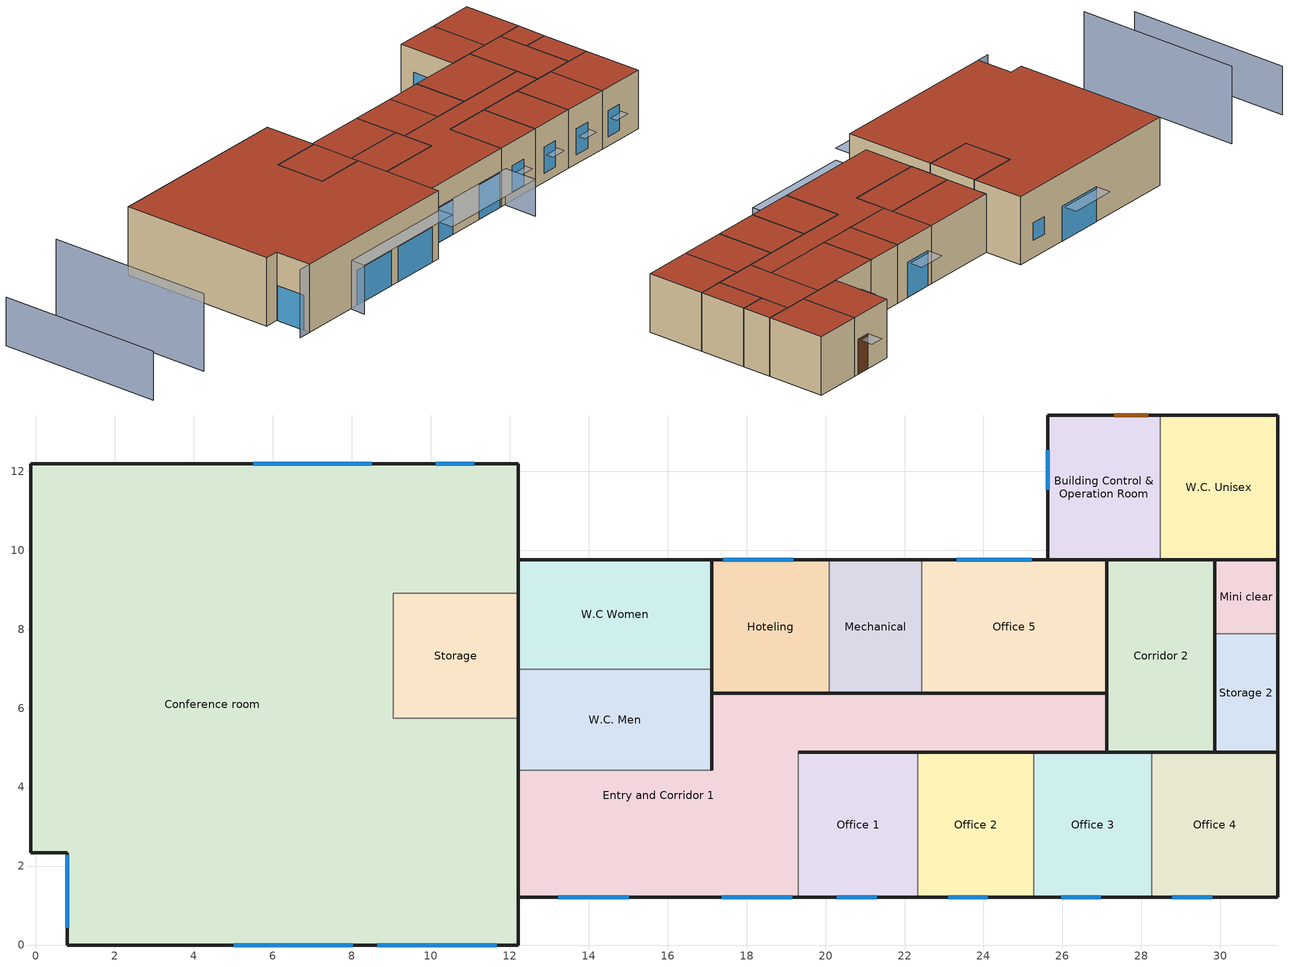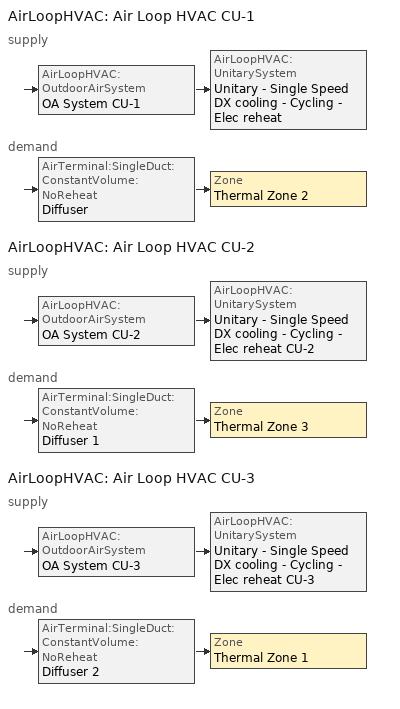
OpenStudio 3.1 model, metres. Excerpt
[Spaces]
Storage
 floor ground: 12.22,8.91 12.22,5.75 9.06,5.75 9.06,8.91 z0
 wall outside (Interior Wall): 12.22,5.75 12.22,6.98 12.22,8.91 z0:3.66; 12.22,5.75 12.22,8.91 z3.66:4.27
 wall to Conference room (Interior Wall): 12.22,8.91 9.06,8.91 9.06,5.75 12.22,5.75 z0:4.27
 roof outside: 12.22,5.75 12.22,8.91 9.06,8.91 9.06,5.75 z4.27
Conference room
 floor ground: 12.22,12.19 12.22,8.91 9.05,8.91 9.05,5.75 12.22,5.75 12.22,0 0.79,0 0.79,2.34 -0.12,2.34 -0.12,12.19 z0
 wall outside: 12.22,12.19 -0.12,12.19 -0.12,2.34 0.79,2.34 0.79,0 12.22,0 z0:4.27; 12.22,8.91,4.27 12.22,8.91,3.66 12.22,9.75,3.66 12.22,9.75,0 12.22,12.19,0 12.22,12.19,4.27; 12.22,0,4.27 12.22,0,0 12.22,4.42,0 12.22,4.42,3.66 12.22,5.75,3.66 12.22,5.75,4.27
 wall outside (Interior Wall): 12.22,8.91 12.22,9.75 z0:3.66
 wall to W.C. Men (Interior Wall): 12.22,4.42 12.22,5.75 z0:3.66
 window: 5,0 8.03,0 / 8.65,0 11.67,0 / 8.5,12.19 5.51,12.19 / 0.79,2.27 0.79,0.43 z0:2.18; 11.1,12.19 10.13,12.19 z1.09:2.18
 roof outside: 12.22,0 12.22,5.75 9.05,5.75 9.05,8.91 12.22,8.91 12.22,12.19 -0.12,12.19 -0.12,2.34 0.79,2.34 0.79,0 z4.27
W.C. Men
 floor ground: 17.12,6.98 17.12,4.42 12.22,4.42 12.22,6.98 z0
 wall to Entry and Corridor 1 (Interior Wall): 12.22,4.42 17.12,4.42 z0:3.66
 wall to W.C Women (Interior Wall): 17.12,6.98 12.22,6.98 z0:3.66
 wall adiabatic (Interior Wall): 17.12,4.42 17.12,6.98 z0:3.66
 roof outside: 17.12,4.42 17.12,6.98 12.22,6.98 12.22,4.42 z3.66
Entry and Corridor 1
 floor ground: 27.13,6.37 27.13,4.88 19.31,4.88 19.31,1.21 12.22,1.21 12.22,4.42 17.12,4.42 17.12,6.37 z0
 wall outside: 12.22,4.42 12.22,1.21 19.31,1.21 / 19.31,4.88 27.13,4.88 27.13,6.37 17.12,6.37 17.12,4.42 z0:3.66
 wall to Office 1: 19.31,1.21 19.31,4.88 z0:3.66
 window: 17.37,1.21 19.15,1.21 / 13.23,1.21 15.01,1.21 z0:2.18
 roof outside: 19.31,1.21 19.31,4.88 27.13,4.88 27.13,6.37 17.12,6.37 17.12,4.42 12.22,4.42 12.22,1.21 z3.66
Office 1
 floor ground: 22.33,4.88 22.33,1.21 19.31,1.21 19.31,4.88 z0
 wall outside: 22.33,4.88 19.31,4.88 / 19.31,1.21 22.33,1.21 z0:3.66
 wall to Office 2: 22.33,1.21 22.33,4.88 z0:3.66
 window: 20.28,1.21 21.29,1.21 z0.56:2.18
 roof outside: 22.33,1.21 22.33,4.88 19.31,4.88 19.31,1.21 z3.66
Office 2
 floor ground: 25.27,4.88 25.27,1.21 22.33,1.21 22.33,4.88 z0
 wall outside: 25.27,4.88 22.33,4.88 / 22.33,1.21 25.27,1.21 z0:3.66
 wall to Office 3: 25.27,1.21 25.27,4.88 z0:3.66
 window: 23.1,1.21 24.11,1.21 z0.56:2.18
 roof outside: 25.27,1.21 25.27,4.88 22.33,4.88 22.33,1.21 z3.66
Office 3
 floor ground: 28.27,4.88 28.27,1.21 25.27,1.21 25.27,4.88 z0
 wall outside: 25.27,1.21 28.27,1.21 / 28.27,4.88 25.27,4.88 z0:3.66
 wall to Office 4: 28.27,1.21 28.27,4.88 z0:3.66
 window: 25.97,1.21 26.98,1.21 z0.56:2.18
 roof outside: 28.27,1.21 28.27,4.88 25.27,4.88 25.27,1.21 z3.66
Office 4
 floor ground: 31.45,4.88 31.45,1.21 28.27,1.21 28.27,4.88 z0
 wall outside: 28.27,1.21 31.45,1.21 31.45,4.88 28.27,4.88 z0:3.66
 window: 28.79,1.21 29.8,1.21 z0.55:2.18
 roof outside: 31.45,1.21 31.45,4.88 28.27,4.88 28.27,1.21 z3.66
Hoteling
 floor ground: 20.1,9.75 20.1,6.37 17.12,6.37 17.12,9.75 z0
 wall outside: 20.1,9.75 17.12,9.75 17.12,6.37 20.1,6.37 z0:3.66
 wall to Mechanical: 20.1,6.37 20.1,9.75 z0:3.66
 window: 19.18,9.75 17.41,9.75 z0:2.18
 roof outside: 20.1,6.37 20.1,9.75 17.12,9.75 17.12,6.37 z3.66
Mechanical
 floor ground: 22.44,9.75 22.44,6.37 20.1,6.37 20.1,9.75 z0
 wall outside: 20.1,6.37 22.44,6.37 / 22.44,9.75 20.1,9.75 z0:3.66
 wall to Office 5: 22.44,6.37 22.44,9.75 z0:3.66
 roof outside: 22.44,6.37 22.44,9.75 20.1,9.75 20.1,6.37 z3.66
Office 5
 floor ground: 27.13,9.75 27.13,6.37 22.44,6.37 22.44,9.75 z0
 wall outside: 22.44,6.37 27.13,6.37 27.13,9.75 22.44,9.75 z0:3.66
 window: 25.23,9.75 23.32,9.75 z0:2.18
 roof outside: 27.13,6.37 27.13,9.75 22.44,9.75 22.44,6.37 z3.66
Corridor 2
 floor ground: 29.86,9.75 29.86,4.88 27.13,4.88 27.13,9.75 z0
 wall outside: 29.86,9.75 27.13,9.75 27.13,4.88 29.86,4.88 29.86,9.75 z0:3.66
 roof outside: 29.86,4.88 29.86,9.75 27.13,9.75 27.13,4.88 z3.66
Storage 2
 floor ground: 31.45,7.89 31.45,4.88 29.86,4.88 29.86,7.89 z0
 wall outside: 29.86,7.89 29.86,4.88 31.45,4.88 31.45,7.89 z0:3.66
 wall to Mini clear: 31.45,7.89 29.86,7.89 z0:3.66
 roof outside: 31.45,4.88 31.45,7.89 29.86,7.89 29.86,4.88 z3.66
Mini clear
 floor ground: 31.45,9.75 31.45,7.89 29.86,7.89 29.86,9.75 z0
 wall outside: 31.45,7.89 31.45,9.75 29.86,9.75 29.86,7.89 z0:3.66
 roof outside: 31.45,7.89 31.45,9.75 29.86,9.75 29.86,7.89 z3.66
Building Control & Operation Room
 floor ground: 28.47,13.42 28.47,9.75 25.63,9.75 25.63,13.42 z0
 wall outside: 28.47,13.42 25.63,13.42 25.63,9.75 28.47,9.75 z0:3.66
 wall to W.C. Unisex: 28.47,9.75 28.47,13.42 z0:3.66
 window: 25.63,12.54 25.63,11.53 z0.56:2.18
 door: 28.17,13.42 27.32,13.42 z0:2.18
 roof outside: 28.47,9.75 28.47,13.42 25.63,13.42 25.63,9.75 z3.66
W.C. Unisex
 floor ground: 31.45,13.42 31.45,9.75 28.47,9.75 28.47,13.42 z0
 wall outside: 28.47,9.75 31.45,9.75 31.45,13.42 28.47,13.42 z0:3.66
 roof outside: 31.45,9.75 31.45,13.42 28.47,13.42 28.47,9.75 z3.66
W.C Women
 floor ground: 17.12,9.75 17.12,6.98 12.22,6.98 12.22,9.75 z0
 wall outside: 17.12,6.98 17.12,9.75 12.22,9.75 12.22,6.98 z0:3.66
 roof outside: 17.12,6.98 17.12,9.75 12.22,9.75 12.22,6.98 z3.66
shading: 4.41,0 4.41,-0.98 z0:3.06; 19.61,-0.98 19.61,1.21 z0:2.3; -0.04,0 0.79,0 / 0.79,0 0.79,0.21 z0:4.27; -11.05,12.16 -11.05,1.64 z0:3.05; -6.57,1.64 -6.57,12.16 z0:4.86; 12.22,-0.98 12.22,0 4.41,0 4.41,-0.98 z3.06; 19.61,-0.98 19.61,1.21 12.22,1.21 12.22,-0.98 z2.3; 19.18,9.75 19.18,10.73 17.41,10.73 17.41,9.75 z2.18; 25.23,9.75 25.23,10.73 23.32,10.73 23.32,9.75 z2.18; 28.17,13.42 28.17,14.4 27.32,14.4 27.32,13.42 z2.18; 8.5,12.19 8.5,13.17 5.51,13.17 5.51,12.19 z2.18; 21.29,0.6 21.29,1.21 20.28,1.21 20.28,0.6 z1.78; 24.11,0.6 24.11,1.21 23.1,1.21 23.1,0.6 z1.78; 26.98,0.6 26.98,1.21 25.97,1.21 25.97,0.6 z1.78; 29.8,0.6 29.8,1.21 28.79,1.21 28.79,0.6 z1.78
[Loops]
AirLoopHVAC 'Air Loop HVAC CU-1'
 supply: AirLoopHVAC:OutdoorAirSystem 'OA System CU-1' > AirLoopHVAC:UnitarySystem 'Unitary - Single Speed DX cooling - Cycling - Elec reheat'
 demand: AirTerminal:SingleDuct:ConstantVolume:NoReheat 'Diffuser' > Zone 'Thermal Zone 2'
AirLoopHVAC 'Air Loop HVAC CU-2'
 supply: AirLoopHVAC:OutdoorAirSystem 'OA System CU-2' > AirLoopHVAC:UnitarySystem 'Unitary - Single Speed DX cooling - Cycling - Elec reheat CU-2'
 demand: AirTerminal:SingleDuct:ConstantVolume:NoReheat 'Diffuser 1' > Zone 'Thermal Zone 3'
AirLoopHVAC 'Air Loop HVAC CU-3'
 supply: AirLoopHVAC:OutdoorAirSystem 'OA System CU-3' > AirLoopHVAC:UnitarySystem 'Unitary - Single Speed DX cooling - Cycling - Elec reheat CU-3'
 demand: AirTerminal:SingleDuct:ConstantVolume:NoReheat 'Diffuser 2' > Zone 'Thermal Zone 1'
[Building]
Alumni Center: North Axis {deg}=270; Standards Template=90.1-2013; Standards Building Type=Office
[Site]
Melbourne Rgnl AP: Latitude {deg}=28.1; Longitude {deg}=-80.65; Time Zone {hr}=-5; Elevation {m}=11
[ClimateZones]
Climate Zone Institution Name 1=ASHRAE; Climate Zone Document Name 1=ANSI/ASHRAE Standard 169; Climate Zone Document Year 1=2006; Climate Zone Value 1=2A; Climate Zone Institution Name 2=CEC; Climate Zone Document Name 2=California Climate Zone Descriptions; Climate Zone Document Year 2=1995
[SizingPeriod:DesignDay] Barometric Pressure {Pa}=101193; Sky Clearness=0; Rain Indicator=0; Snow Indicator=0; Day of Month=21; Daylight Saving Time Indicator=0; Humidity Indicating Type=Wetbulb; Dry-Bulb Temperature Range Modifier Type=DefaultMultipliers
Name | Maximum Dry-Bulb Temperature {C} | Daily Dry-Bulb Temperature Range {deltaC} | Humidity Indicating Conditions at Maximum Dry-Bulb | Wind Speed {m/s} | Wind Direction {deg} | Month | Day Type | Solar Model Indicator | ASHRAE Taub | ASHRAE Taud
Melbourne Rgnl AP Ann Htg 99% Condns DB | 6.1 | 0 | 6.1 | 3.6 | 310 | 1 | WinterDesignDay | ASHRAEClearSky
Melbourne Rgnl AP Ann Clg .4% Condns DB=>MWB | 33.3 | 7.8 | 25.3 | 4.9 | 240 | 8 | SummerDesignDay | ASHRAETau | 0.461 | 2.325
[DefaultConstructionSet]
90.1-2013 - Office - ASHRAE 169-2013-2A: Default Exterior Surface Constructions=Default Surface Constructions 1033; Default Interior Surface Constructions=Default Surface Constructions 1034; Default Ground Contact Surface Constructions=Default Surface Constructions 1035; Default Exterior SubSurface Constructions=Default Sub Surface Constructions 689; Default Interior SubSurface Constructions=Default Sub Surface Constructions 690; Interior Partition Construction=Typical Interior Partition
[DefaultSurfaceConstructions]
Name | Floor Construction | Wall Construction | Roof Ceiling Construction
Default Surface Constructions 1033 | Typical Insulated Exterior Mass Floor R-9.35 20 | Typical Insulated Exterior Mass Wall | Typical IEAD Roof - Highly Reflective R-25.64 79
Default Surface Constructions 1034 | Typical Interior Floor | Typical Interior Wall | Typical Interior Ceiling
Default Surface Constructions 1035 | Typical Insulated Carpeted 8in Slab Floor | Typical Insulated Basement Mass Wall
[Construction]
Interior Wall: G01a 19mm gypsum board, F04 Wall air space resistance, G01a 19mm gypsum board
Exterior Window Alumni Center: Alumni Center Glazing
Typical Interior Partition; Typical Interior Door: G05 25mm wood
Typical Insulated Exterior Mass Floor R-9.35 20: Typical Insulation R-6.78 20, 4 in. Normalweight Concrete Floor, Typical Carpet Pad
Typical Insulated Exterior Mass Wall: 1IN Stucco 1, 8IN CONCRETE HW RefBldg, Typical Insulation R-19.72 2, 1/2IN Gypsum
Typical IEAD Roof - Highly Reflective R-25.64 79: Roof Membrane - Highly Reflective, Typical Insulation R-24.52 79, Metal Roof Surface
Typical Interior Floor: 100mm Normalweight concrete floor, CP02 CARPET PAD 1
Typical Interior Wall: G01 13mm gypsum board, G01 13mm gypsum board
Typical Interior Ceiling: CP02 CARPET PAD 1, 100mm Normalweight concrete floor
Typical Insulated Carpeted 8in Slab Floor: 8 in. Normalweight Concrete Floor, Typical Carpet Pad
Typical Insulated Basement Mass Wall: 8 in. Concrete Block Basement Wall
Typical Insulated Metal Door R-1.43 100: F08 Metal surface, Typical Insulation R-0.58 100
Typical Overhead Door R-2.0 238: Typical Insulation R-1.15 406
[Material]
Name | Roughness | Thickness {m} | Conductivity {W/m-K} | Density {kg/m3} | Specific Heat {J/kg-K} | Thermal Absorptance | Solar Absorptance | Visible Absorptance
1/2IN Gypsum | Smooth | 0.0127 | 0.16 | 784.9 | 830 | 0.9 | 0.4 | 0.4
G01a 19mm gypsum board | MediumSmooth | 0.019 | 0.16 | 800 | 1090 | 0.9 | 0.4 | 0.4
F08 Metal surface; Metal Roof Surface | Smooth | 0.0008 | 45.28 | 7824 | 500 | 0.9 | 0.7 | 0.7
G05 25mm wood | MediumSmooth | 0.0254 | 0.15 | 608 | 1630 | 0.9 | 0.5 | 0.5
4 in. Normalweight Concrete Floor | MediumRough | 0.1016 | 2.31 | 2322 | 832 | 0.9 | 0.7 | 0.7
1IN Stucco 1 | Smooth | 0.0253 | 0.6918 | 1858 | 837 | 0.9 | 0.7 | 0.92
8IN CONCRETE HW RefBldg | Rough | 0.2032 | 1.311 | 2240 | 836.8 | 0.9 | 0.7 | 0.7
Roof Membrane - Highly Reflective | VeryRough | 0.0095 | 0.16 | 1121.29 | 1460 | 0.75 | 0.45 | 0.7
100mm Normalweight concrete floor | MediumRough | 0.1016 | 2.31045 | 2322 | 832.557 |  | 0 | 0
G01 13mm gypsum board | Smooth | 0.0127 | 0.160031 | 800.001 | 1090.73 | 0.9 | 0.7 | 0.5
8 in. Normalweight Concrete Floor | MediumRough | 0.2032 | 2.31 | 2322 | 832 | 0.9 | 0.7 | 0.7
8 in. Concrete Block Basement Wall | MediumRough | 0.2032 | 1.326 | 1842 | 912 | 0.9 | 0.7 | 0.7
[Material:NoMass] Roughness=Smooth; Thermal Absorptance=0.9; Solar Absorptance=0.7
Name | Thermal Resistance {m2-K/W} | Visible Absorptance
Typical Insulation R-6.78 20 | 1.19347 | 0.7
Typical Carpet Pad; CP02 CARPET PAD 1 | 0.21648 | 0.8
Typical Insulation R-19.72 2 | 3.4722 | 0.7
Typical Insulation R-24.52 79 | 4.31889 | 0.7
Typical Insulation R-0.58 100 | 0.101875 | 0.7
Typical Insulation R-1.15 406 | 0.202527 | 0.7
[Material:AirGap]
F04 Wall air space resistance: Thermal Resistance {m2-K/W}=0.15
[DefaultSubSurfaceConstructions] Fixed Window Construction=Exterior Window Alumni Center; Operable Window Construction=Exterior Window Alumni Center
Name | Door Construction | Glass Door Construction | Overhead Door Construction | Skylight Construction | Tubular Daylight Dome Construction | Tubular Daylight Diffuser Construction
Default Sub Surface Constructions 689 | Typical Insulated Metal Door R-1.43 100 | Exterior Window Alumni Center | Typical Overhead Door R-2.0 238 | Exterior Window Alumni Center | Exterior Window Alumni Center | Exterior Window Alumni Center
Default Sub Surface Constructions 690 | Typical Interior Door
[WindowMaterial:Blind]
Window Material Blind 1: Slat Width {m}=0.025; Slat Separation {m}=0.01875; Front Side Slat Beam Solar Reflectance=0.5; Back Side Slat Beam Solar Reflectance=0.5; Front Side Slat Diffuse Solar Reflectance=0.5; Back Side Slat Diffuse Solar Reflectance=0.5; Slat Beam Visible Transmittance=0
[WindowMaterial:SimpleGlazingSystem]
Alumni Center Glazing: U-Factor {W/m2-K}=1.22; Solar Heat Gain Coefficient=0.4
[DefaultScheduleSet] Infiltration Schedule=Office Infil Quarter On
Name | Number of People Schedule | People Activity Level Schedule | Lighting Schedule | Electric Equipment Schedule
189.1-2009 - Office - ClosedOffice - CZ1-3 Schedule Set; 189.1-2009 - Office - ClosedOffice - CZ1-3 Schedule Set 1 | Office Work Occ | Office Activity | Office Bldg Light | Office Bldg Equip
189.1-2009 - Office - Conference - CZ1-3 Schedule Set | Office Misc Occ | Office Activity | Office Bldg Light Conf | Office Bldg Equip
189.1-2009 - Office - Corridor - CZ1-3 Schedule Set; 189.1-2009 - Office - Corridor - CZ1-3 Schedule Set 1 | Office Work Occ | Office Activity | Office Bldg Light Corr | Office Bldg Equip
189.1-2009 - Office - Elec/MechRoom - CZ1-3 Schedule Set; 189.1-2009 - Office - Elec/MechRoom - CZ1-3 Schedule Set 2 |  |  | Office Bldg Light Mech-Elect | Office Bldg Equip
189.1-2009 - Office - Restroom - CZ1-3 Schedule Set; 189.1-2009 - Office - Restroom - CZ1-3 Schedule Set 1 | Office Misc Occ | Office Activity | Office Bldg Light Restroom | Office Bldg Equip
189.1-2009 - Office - Storage - CZ1-3 Schedule Set; 189.1-2009 - Office - Storage - CZ1-3 Schedule Set 1 |  |  | Office Bldg Light Storage
189.1-2009 - Office - Conference - CZ1-3 Schedule Set 1 | Office Misc Occ | Office Activity | Office Bldg Light Conf 3 Hours a Week | Office Bldg Equip Conf 3 Hours a Week 1
[Lights:Definition]
Name | Design Level Calculation Method | Watts per Space Floor Area {W/m2} | Lighting Level {W}
189.1-2009 - Office - Restroom - CZ1-3 Lights Definition 1 | Watts/Area | 6.78126
Lights Building Control & Operation Room; Lights Mechanical; Office 1-2-3-4; Lights Storage | LightingLevel |  | 66
Lights Conference | LightingLevel |  | 556
Lights Corridor | LightingLevel |  | 32.8
Lights Entry and Corridor | LightingLevel |  | 213.2
Lights Hoteling | LightingLevel |  | 67.8
Lights Office 5 | LightingLevel |  | 99
[DesignSpecification:OutdoorAir] Outdoor Air Method=Sum
Name | Outdoor Air Flow per Person {m3/s-person} | Outdoor Air Flow per Floor Area {m3/s-m2}
189.1-2009 - Office - Elec/MechRoom - CZ1-3 Ventilation; 189.1-2009 - Office - Conference - CZ1-3 Ventilation 1; 189.1-2009 - Office - ClosedOffice - CZ1-3 Ventilation 1; 189.1-2009 - Office - Elec/MechRoom - CZ1-3 Ventilation 2 | 0.00943895
189.1-2009 - Office - Corridor - CZ1-3 Ventilation 1; 189.1-2009 - Office - Storage - CZ1-3 Ventilation 1 |  | 0.000254
189.1-2009 - Office - Restroom - CZ1-3 Ventilation 1 |  | 0.0048768
[People:Definition] Number of People Calculation Method=People; Fraction Radiant=0.3
Name | Number of People {people}
People Entry | 4
People Hoteling; People Office 2; People Building Control & Operation Room; People Break Room; People Mech/elect; People Storage | 1
People Corridor | 3
People Office 1 | 2
People Conference Room | 25
People WC | 0
[ElectricEquipment:Definition] Design Level Calculation Method=Watts/Area
Name | Watts per Space Floor Area {W/m2}
189.1-2009 - Office - Elec/MechRoom - CZ1-3 Electric Equipment Definition 1; 189.1-2009 - Office - Elec/MechRoom - CZ1-3 Electric Equipment Definition 2 | 2.90626
189.1-2009 - Office - Conference - CZ1-3 Electric Equipment Definition 1; 189.1-2009 - Office - Conference - CZ1-3 Electric Equipment Definition 2 | 3.98265
189.1-2009 - Office - Corridor - CZ1-3 Electric Equipment Definition 1; 189.1-2009 - Office - Corridor - CZ1-3 Electric Equipment Definition 3 | 1.72223
189.1-2009 - Office - Lobby - CZ1-3 Electric Equipment Definition 1; 189.1-2009 - Office - Restroom - CZ1-3 Electric Equipment Definition 1 | 0.753474
189.1-2009 - Office - ClosedOffice - CZ1-3 Electric Equipment Definition 1; 189.1-2009 - Office - ClosedOffice - CZ1-3 Electric Equipment Definition 2 | 6.8889
[ThermostatSetpoint:DualSetpoint]
Name | Cooling Setpoint Temperature Schedule
Thermostat Setpoint Dual Setpoint 1 | OfficeSmall CLGSETP_SCH_NO_OPTIMUM
Thermostat Setpoint Dual Setpoint 2 | OfficeSmall CLGSETP_SCH_NO_OPTIMUM 1
Thermostat Setpoint Dual Setpoint 3 | OfficeSmall CLGSETP_SCH_NO_OPTIMUM 2
[ShadingControl]
Shading Control 1: Shading Type=InteriorBlind; Shading Device Material=Window Material Blind 1; Multiple Surface Control Type=Sequential
[Space] Default Construction Set=90.1-2013 - Office - ASHRAE 169-2013-2A
Name | Space Type | Default Schedule Set | Thermal Zone
Storage | Storage 3 | 189.1-2009 - Office - Storage - CZ1-3 Schedule Set | Thermal Zone 1
Conference room | Conference Room 1 | 189.1-2009 - Office - Conference - CZ1-3 Schedule Set | Thermal Zone 1
W.C. Men | WC | 189.1-2009 - Office - Restroom - CZ1-3 Schedule Set | Thermal Zone 3
Entry and Corridor 1 | Entry | 189.1-2009 - Office - Corridor - CZ1-3 Schedule Set | Thermal Zone 3
Office 1; Office 2; Office 3; Office 4 | Office 2 People | 189.1-2009 - Office - ClosedOffice - CZ1-3 Schedule Set | Thermal Zone 3
Hoteling | Hoteling 1 | 189.1-2009 - Office - Corridor - CZ1-3 Schedule Set | Thermal Zone 2
Mechanical | Mech_Elect | 189.1-2009 - Office - Elec/MechRoom - CZ1-3 Schedule Set | Thermal Zone 2
Office 5 | Office 1 Person | 189.1-2009 - Office - ClosedOffice - CZ1-3 Schedule Set | Thermal Zone 2
Corridor 2 | Corridor | 189.1-2009 - Office - Corridor - CZ1-3 Schedule Set | Thermal Zone 2
Storage 2 | Storage 3 | 189.1-2009 - Office - Storage - CZ1-3 Schedule Set | Thermal Zone 3
Mini clear | Entry | 189.1-2009 - Office - Restroom - CZ1-3 Schedule Set | Thermal Zone 3
Building Control & Operation Room | Building Control & Operating Room | 189.1-2009 - Office - Elec/MechRoom - CZ1-3 Schedule Set | Thermal Zone 2
W.C. Unisex; W.C Women | WC | 189.1-2009 - Office - Restroom - CZ1-3 Schedule Set | Thermal Zone 2
[ThermalZone] Use Ideal Air Loads=No
Name | Thermostat | Humidistat
Thermal Zone 2 | Thermostat Setpoint Dual Setpoint 2 | Zone Control Humidistat 2
Thermal Zone 3 | Thermostat Setpoint Dual Setpoint 3 | Zone Control Humidistat 3
Thermal Zone 1 | Thermostat Setpoint Dual Setpoint 1 | Zone Control Humidistat 1
[Sizing:Zone] Zone Cooling Design Supply Air Temperature Input Method=SupplyAirTemperature; Zone Cooling Design Supply Air Temperature {C}=14; Zone Cooling Design Supply Air Temperature Difference {deltaC}=11.11; Zone Heating Design Supply Air Temperature Input Method=SupplyAirTemperature; Zone Heating Design Supply Air Temperature {C}=40; Zone Heating Design Supply Air Temperature Difference {deltaC}=11.11; Zone Cooling Design Supply Air Humidity Ratio {kg-H2O/kg-air}=0.0085; Zone Heating Design Supply Air Humidity Ratio {kg-H2O/kg-air}=0.008; Cooling Design Air Flow Method=DesignDay; Heating Design Air Flow Method=DesignDay; Account for Dedicated Outdoor Air System=Yes; Dedicated Outdoor Air System Control Strategy=NeutralSupplyAir; Dedicated Outdoor Air Low Setpoint Temperature for Design {C}=autosize; Dedicated Outdoor Air High Setpoint Temperature for Design {C}=autosize
Thermal Zone 2; Thermal Zone 3; Thermal Zone 1
[Zone equipment]
Thermal Zone 2: Diffuser
Thermal Zone 3: Diffuser 1
Thermal Zone 1: Diffuser 2
[SpaceType] Default Construction Set=90.1-2013 - Office - ASHRAE 169-2013-2A
Name | Default Schedule Set | Design Specification Outdoor Air Object
Building Control & Operating Room | 189.1-2009 - Office - Elec/MechRoom - CZ1-3 Schedule Set | 189.1-2009 - Office - Elec/MechRoom - CZ1-3 Ventilation
Conference Room 1 | 189.1-2009 - Office - Conference - CZ1-3 Schedule Set 1 | 189.1-2009 - Office - Conference - CZ1-3 Ventilation 1
Corridor; Entry | 189.1-2009 - Office - Corridor - CZ1-3 Schedule Set 1 | 189.1-2009 - Office - Corridor - CZ1-3 Ventilation 1
Hoteling 1; Office 1 Person; Office 2 People | 189.1-2009 - Office - ClosedOffice - CZ1-3 Schedule Set 1 | 189.1-2009 - Office - ClosedOffice - CZ1-3 Ventilation 1
Mech_Elect | 189.1-2009 - Office - Elec/MechRoom - CZ1-3 Schedule Set 2 | 189.1-2009 - Office - Elec/MechRoom - CZ1-3 Ventilation 2
Storage 3 | 189.1-2009 - Office - Storage - CZ1-3 Schedule Set 1 | 189.1-2009 - Office - Storage - CZ1-3 Ventilation 1
WC | 189.1-2009 - Office - Restroom - CZ1-3 Schedule Set 1 | 189.1-2009 - Office - Restroom - CZ1-3 Ventilation 1
[SpaceInfiltration:DesignFlowRate] Design Flow Rate Calculation Method=Flow/ExteriorArea; Flow per Exterior Surface Area {m3/s-m2}=0.00030226
Name | Space or SpaceType
189.1-2009 - Office - Elec/MechRoom - CZ1-3 Infiltration | Building Control & Operating Room
189.1-2009 - Office - Conference - CZ1-3 Infiltration | Conference Room 1
189.1-2009 - Office - Corridor - CZ1-3 Infiltration | Corridor
189.1-2009 - Office - Corridor - CZ1-3 Infiltration 1 | Entry
189.1-2009 - Office - ClosedOffice - CZ1-3 Infiltration | Hoteling 1
189.1-2009 - Office - Elec/MechRoom - CZ1-3 Infiltration 1 | Mech_Elect
189.1-2009 - Office - ClosedOffice - CZ1-3 Infiltration 1 | Office 2 People
189.1-2009 - Office - ClosedOffice - CZ1-3 Infiltration 2 | Office 1 Person
189.1-2009 - Office - Storage - CZ1-3 Infiltration | Storage 3
189.1-2009 - Office - Restroom - CZ1-3 Infiltration | WC
[People] Multiplier=1
Name | People Definition | Space or SpaceType | Number of People Schedule | Activity Level Schedule
People 1 | People Break Room | Conference Room 1
People 2 | People Conference Room | Conference Room 1
People 3 | People Building Control & Operation Room | Building Control & Operating Room | Office Misc Occ 1 | Office Activity
People 4 | People Corridor | Corridor
People 5 | People Entry | Entry
People 6 | People Hoteling | Hoteling 1
People 7 | People Mech/elect | Mech_Elect | Office Bldg Equip | Office Activity
People 8 | People Office 1 | Office 2 People
People 9 | People Office 2 | Office 1 Person
People 10 | People Storage | Storage 3 | Office Misc Occ 3 | Office Activity
People 11 | People WC | WC
[ElectricEquipment]
Name | Electric Equipment Definition | Space or SpaceType | Schedule
Electric Equipment 1 | 189.1-2009 - Office - Elec/MechRoom - CZ1-3 Electric Equipment Definition 1 | Building Control & Operating Room
Electric Equipment 2 | 189.1-2009 - Office - Conference - CZ1-3 Electric Equipment Definition 1 | Conference Room 1
Electric Equipment 3 | 189.1-2009 - Office - Corridor - CZ1-3 Electric Equipment Definition 1 | Corridor
Electric Equipment 4 | 189.1-2009 - Office - Lobby - CZ1-3 Electric Equipment Definition 1 | Entry
Electric Equipment 5 | 189.1-2009 - Office - ClosedOffice - CZ1-3 Electric Equipment Definition 1 | Hoteling 1
Electric Equipment 6 | 189.1-2009 - Office - Elec/MechRoom - CZ1-3 Electric Equipment Definition 2 | Mech_Elect
Electric Equipment 7 | 189.1-2009 - Office - ClosedOffice - CZ1-3 Electric Equipment Definition 2 | Office 2 People
Electric Equipment 8 | 189.1-2009 - Office - Conference - CZ1-3 Electric Equipment Definition 2 | Office 1 Person
Electric Equipment 10 | 189.1-2009 - Office - Restroom - CZ1-3 Electric Equipment Definition 1 | WC
Electric Equipment 9 | 189.1-2009 - Office - Corridor - CZ1-3 Electric Equipment Definition 3 | Storage 3 | Office Bldg Equip
[Lights] Fraction Replaceable=1
Name | Lights Definition | Space or SpaceType
Lights 11 | 189.1-2009 - Office - Restroom - CZ1-3 Lights Definition 1 | WC
Lights 8 | Lights Building Control & Operation Room | Building Control & Operating Room
Lights 1 | Lights Conference | Conference Room 1
Lights 2 | Lights Corridor | Corridor
Lights 3 | Lights Entry and Corridor | Entry
Lights 4 | Lights Hoteling | Hoteling 1
Lights 5 | Lights Mechanical | Mech_Elect
Lights 9 | Lights Office 5 | Office 1 Person
Lights 6 | Office 1-2-3-4 | Office 2 People
Lights 7 | Lights Storage | Storage 3
[AirLoopHVAC] Availability Schedule=Always On Discrete; Design Return Air Flow Fraction of Supply Air Flow=1
Name | Design Supply Air Flow Rate {m3/s}
Air Loop HVAC CU-1 | 0.578136
Air Loop HVAC CU-2 | 0.464868
Air Loop HVAC CU-3 | 0.764555
[Sizing:System] Type of Load to Size On=Sensible; Design Outdoor Air Flow Rate {m3/s}=Autosize; Preheat Design Temperature {C}=7; Preheat Design Humidity Ratio {kg-H2O/kg-Air}=0.008; Precool Design Temperature {C}=12.8; Precool Design Humidity Ratio {kg-H2O/kg-Air}=0.008; Central Cooling Design Supply Air Temperature {C}=12.8; Central Heating Design Supply Air Temperature {C}=16.7; Sizing Option=NonCoincident; 100% Outdoor Air in Cooling=Yes; 100% Outdoor Air in Heating=Yes; Central Cooling Design Supply Air Humidity Ratio {kg-H2O/kg-Air}=0.0085; Central Heating Design Supply Air Humidity Ratio {kg-H2O/kg-Air}=0.008; Cooling Design Air Flow Method=DesignDay; Heating Design Air Flow Method=DesignDay; Heating Design Air Flow Rate {m3/s}=0; System Outdoor Air Method=ZoneSum; Zone Maximum Outdoor Air Fraction=1; Cooling Supply Air Flow Rate Per Floor Area {m3/s-m2}=0.00996765; Cooling Fraction of Autosized Cooling Supply Air Flow Rate=1; Cooling Supply Air Flow Rate Per Unit Cooling Capacity {m3/s-W}=3.94755e-05; Heating Supply Air Flow Rate Per Floor Area {m3/s-m2}=0.00996765; Heating Fraction of Autosized Heating Supply Air Flow Rate=1; Heating Fraction of Autosized Cooling Supply Air Flow Rate=1; Heating Supply Air Flow Rate Per Unit Heating Capacity {m3/s-W}=3.15882e-05; Cooling Design Capacity Method=CoolingDesignCapacity; Cooling Design Capacity Per Floor Area {W/m2}=234.7; Fraction of Autosized Cooling Design Capacity=1; Heating Design Capacity Method=HeatingDesignCapacity; Heating Design Capacity {W}=autosize; Heating Design Capacity Per Floor Area {W/m2}=157; Fraction of Autosized Heating Design Capacity=1; Central Cooling Capacity Control Method=OnOff
Name | Central Heating Maximum System Air Flow Ratio | Cooling Design Air Flow Rate {m3/s} | Cooling Design Capacity {W}
Air Loop HVAC CU-1 | Autosize | 0 | 10550.6
Air Loop HVAC CU-2 | Autosize | 0.464868 | 8792.13
Air Loop HVAC CU-3 | 0.3 | 0 | 14067.4
[AirLoopHVAC:OutdoorAirSystem]
Name | Controller
OA System CU-1 | Outdoor Air Controller
OA System CU-2 | Outdoor Air Controller 1
OA System CU-3 | Outdoor Air Controller 2
[Controller:OutdoorAir] Economizer Control Type=NoEconomizer; Economizer Control Action Type=ModulateFlow; Economizer Maximum Limit Dry-Bulb Temperature {C}=28; Economizer Maximum Limit Enthalpy {J/kg}=64000; Economizer Minimum Limit Dry-Bulb Temperature {C}=-100; Lockout Type=NoLockout; Minimum Limit Type=FixedMinimum; High Humidity Control=No; Heat Recovery Bypass Control Type=BypassWhenOAFlowGreaterThanMinimum
Name | Minimum Outdoor Air Flow Rate {m3/s} | Maximum Outdoor Air Flow Rate {m3/s} | Controller Mechanical Ventilation
Outdoor Air Controller | 0.0165182 | 0.044835 | Controller Mechanical Ventilation 1
Outdoor Air Controller 1 | 0.0141584 | 0.0495545 | Controller Mechanical Ventilation 2
Outdoor Air Controller 2 | 0.044835 | 0.0849505 | Controller Mechanical Ventilation 3
[Controller:MechanicalVentilation] Availability Schedule=Always On Discrete hvac_library; System Outdoor Air Method=ZoneSum
Controller Mechanical Ventilation 1; Controller Mechanical Ventilation 2; Controller Mechanical Ventilation 3
[AirLoopHVAC:UnitarySystem] Control Type=SingleZoneVAV; Availability Schedule=OfficeSmall CLGSETP_SCH_NO_OPTIMUM; Fan Placement=BlowThrough; Supply Air Fan Operating Mode Schedule=OfficeSmall CLGSETP_SCH_NO_OPTIMUM; DX Heating Coil Sizing Ratio=1; Latent Load Control=SensibleOnlyLoadControl; Supply Air Flow Rate During Heating Operation {m3/s}=autosize; Supply Air Flow Rate When No Cooling or Heating is Required {m3/s}=autosize; Maximum Supply Air Temperature {C}=80; Maximum Outdoor Dry-Bulb Temperature for Supplemental Heater Operation {C}=21; Maximum Cycling Rate {cycles/hr}=2.5; Heat Pump Time Constant {s}=60; Fraction of On-Cycle Power Use=0.01; Heat Pump Fan Delay Time {s}=60; Ancilliary On-Cycle Electric Power {W}=0; Ancilliary Off-Cycle Electric Power {W}=0; Maximum Temperature for Heat Recovery {C}=80
Name | Controlling Zone or Thermostat Location | Dehumidification Control Type | Supply Fan | Cooling Coil | Use DOAS DX Cooling Coil | DOAS DX Cooling Coil Leaving Minimum Air Temperature {C} | Supplemental Heating Coil | Supply Air Flow Rate During Cooling Operation {m3/s}
Unitary - Single Speed DX cooling - Cycling - Elec reheat | Thermal Zone 2 | CoolReheat | Fan On Off 8 | 1 Spd DX Clg Coil 7 | Yes | Autosize | Elec Htg Coil 15 CU-1 | 0.578136
Unitary - Single Speed DX cooling - Cycling - Elec reheat CU-2 | Thermal Zone 3 | CoolReheat | Fan On Off 9 | 1 Spd DX Clg Coil 8 | Yes | 2 | Elec Htg Coil 15 | 0.464868
Unitary - Single Speed DX cooling - Cycling - Elec reheat CU-3 | Thermal Zone 1 | None | Fan On Off 10 | 1 Spd DX Clg Coil 9 | No | 2 | Elec Htg Coil 16 | 0.764555
[Fan:OnOff] Availability Schedule=Always On Discrete hvac_library; Fan Total Efficiency=0.9; Pressure Rise {Pa}=300; Motor Efficiency=0.9; Motor In Airstream Fraction=1; Fan Power Ratio Function of Speed Ratio Curve=Fan On Off Power Curve 3; Fan Efficiency Ratio Function of Speed Ratio Curve=Fan On Off Efficiency Curve 5
Name | Maximum Flow Rate {m3/s}
Fan On Off 8 | 0.578136
Fan On Off 9; Fan On Off 10 | autosize
[Coil:Cooling:DX:SingleSpeed] Availability Schedule=Always On Discrete hvac_library; Rated Sensible Heat Ratio=autosize; Rated Air Flow Rate {m3/s}=autosize; Rated Evaporator Fan Power Per Volume Flow Rate {W/(m3/s)}=773.3; Total Cooling Capacity Function of Temperature Curve=Curve Biquadratic 19; Total Cooling Capacity Function of Flow Fraction Curve=Curve Quadratic 9; Energy Input Ratio Function of Temperature Curve=Curve Biquadratic 11; Energy Input Ratio Function of Flow Fraction Curve=Curve Quadratic 8; Part Load Fraction Correlation Curve=Curve Quadratic 18; Minimum Outdoor Dry-Bulb Temperature for Compressor Operation {C}=-25; Condenser Type=AirCooled; Evaporative Condenser Effectiveness=0; Evaporative Condenser Air Flow Rate {m3/s}=Autosize; Evaporative Condenser Pump Rated Power Consumption {W}=Autosize; Crankcase Heater Capacity {W}=0; Maximum Outdoor Dry-Bulb Temperature for Crankcase Heater Operation {C}=0; Basin Heater Capacity {W/K}=0; Basin Heater Setpoint Temperature {C}=10
Name | Rated Total Cooling Capacity {W} | Rated COP {W/W}
1 Spd DX Clg Coil 7 | 10550.6 | 3.9
1 Spd DX Clg Coil 8 | 8792.13 | 4.4
1 Spd DX Clg Coil 9 | 14067.4 | 3.7
[Coil:Heating:Electric] Availability Schedule=Always On Discrete hvac_library
Name | Nominal Capacity {W}
Elec Htg Coil 15 CU-1; Elec Htg Coil 15 | 5759.99
Elec Htg Coil 16 | 7199.99
[AirTerminal:SingleDuct:ConstantVolume:NoReheat] Availability Schedule=Always On Discrete hvac_library; Maximum Air Flow Rate {m3/s}=AutoSize
Diffuser; Diffuser 1; Diffuser 2
[ZoneControl:Humidistat] Humidifying Relative Humidity Setpoint Schedule=Min humidity 30 percent; Dehumidifying Relative Humidity Setpoint Schedule=Max humidity 60 percent
Zone Control Humidistat 1; Zone Control Humidistat 2; Zone Control Humidistat 3
[Schedule:Constant] Value=1
Always On Discrete; Always On Discrete hvac_library
[Schedule:Ruleset]
Name | Default Day Schedule | Summer Design Day Schedule | Winter Design Day Schedule
Office Bldg Light | Office Bldg Light Default Schedule | Office Bldg Light Summer Design Day | Office Bldg Light Winter Design Day
Office Misc Occ | Office Bldg Occ Default Schedule 1 | Office Bldg Occ Summer Design Day 1 | Office Bldg Occ Winter Design Day 1
Office Activity | Office Activity Default Schedule | Office Activity Summer Design Day | Office Activity Winter Design Day
Office Infil Quarter On | Office Infil Quarter On Default Schedule | Office Infil Quarter On Summer Design Day | Office Infil Quarter On Winter Design Day
Office Bldg Equip | Office Bldg Equip Default Schedule | Office Bldg Equip Summer Design Day | Office Bldg Equip Winter Design Day
Office Work Occ | Office Bldg Occ Default Schedule | Office Bldg Occ Summer Design Day | Office Bldg Occ Winter Design Day
Office Misc Occ 1 | Office Bldg Occ Default Schedule 2 | Office Bldg Occ Summer Design Day 2 | Office Bldg Occ Winter Design Day 2
Office Misc Occ 3 | Office Bldg Occ Default Schedule 4 | Office Bldg Occ Summer Design Day 4 | Office Bldg Occ Winter Design Day 4
OfficeSmall CLGSETP_SCH_NO_OPTIMUM | OfficeSmall CLGSETP_SCH_NO_OPTIMUM Default | OfficeSmall CLGSETP_SCH_NO_OPTIMUM Summer Design Day | OfficeSmall CLGSETP_SCH_NO_OPTIMUM Winter Design Day
OfficeSmall CLGSETP_SCH_NO_OPTIMUM 1 | OfficeSmall CLGSETP_SCH_NO_OPTIMUM Default 1 | OfficeSmall CLGSETP_SCH_NO_OPTIMUM Summer Design Day 1 | OfficeSmall CLGSETP_SCH_NO_OPTIMUM Winter Design Day 1
OfficeSmall CLGSETP_SCH_NO_OPTIMUM 2 | OfficeSmall CLGSETP_SCH_NO_OPTIMUM Default 2 | OfficeSmall CLGSETP_SCH_NO_OPTIMUM Summer Design Day 2 | OfficeSmall CLGSETP_SCH_NO_OPTIMUM Winter Design Day 2
Office Bldg Light Conf | Office Bldg Light Default Schedule 1 | Office Bldg Light Summer Design Day 1 | Office Bldg Light Winter Design Day 1
Office Bldg Light Corr | Office Bldg Light Default Schedule 2 | Office Bldg Light Summer Design Day 2 | Office Bldg Light Winter Design Day 2
Office Bldg Light Mech-Elect | Office Bldg Light Default Schedule 3 | Office Bldg Light Summer Design Day 3 | Office Bldg Light Winter Design Day 3
Office Bldg Light Storage | Office Bldg Light Default Schedule 4 | Office Bldg Light Summer Design Day 4 | Office Bldg Light Winter Design Day 4
Office Bldg Light Restroom | Office Bldg Light Default Schedule 5 | Office Bldg Light Summer Design Day 5 | Office Bldg Light Winter Design Day 5
Min humidity 30 percent | Schedule Day 4
Max humidity 60 percent | Schedule Day 20
Office Bldg Light Conf 3 Hours a Week | Office Bldg Light Default Schedule 6 | Office Bldg Light Summer Design Day 6 | Office Bldg Light Winter Design Day 6
Office Bldg Equip Conf 3 Hours a Week 1 | Office Bldg Light Default Schedule 7 | Office Bldg Light Summer Design Day 7 | Office Bldg Light Winter Design Day 7
[Schedule:Day]
Office Bldg Light Default Schedule: 5, 0, 0.05, 7, 0, 0.1, 8, 0, 0.3, 17, 0, 0.9, 18, 0, 0.7, 20, 0, 0.5, 22, 0, 0.3, 23, 0, 0.1, 24, 0, 0.05
Office Bldg Light Summer Design Day; Office Infil Quarter On Rule 1 Day Schedule; Office Bldg Equip Summer Design Day; Office Bldg Light Summer Design Day 1; Office Bldg Light Summer Design Day 2; Office Bldg Light Summer Design Day 3; Office Bldg Light Summer Design Day 4; Office Bldg Light Summer Design Day 5; Office Bldg Light Summer Design Day 6; Office Bldg Light Summer Design Day 7: 24, 0, 1
Office Bldg Light Winter Design Day; Office Bldg Occ Winter Design Day 1; Office Bldg Occ Rule 1 Day Schedule 1; Office Bldg Equip Winter Design Day; Office Bldg Occ Winter Design Day; Office Bldg Occ Rule 1 Day Schedule; Office Bldg Occ Winter Design Day 2; Office Bldg Occ Rule 1 Day Schedule 2; Office Bldg Occ Winter Design Day 4; Office Bldg Occ Rule 1 Day Schedule 4; Office Bldg Light Winter Design Day 1; Office Bldg Light Winter Design Day 2; Office Bldg Light Winter Design Day 3; Office Bldg Light Winter Design Day 4; Office Bldg Light Winter Design Day 5; Office Bldg Light Winter Design Day 6; Office Bldg Light Rule 1 Day Schedule 6; Office Bldg Light Winter Design Day 7; Office Bldg Light Rule 1 Day Schedule 7: 24, 0, 0
Office Bldg Light Rule 1 Day Schedule; Office Bldg Light Rule 1 Day Schedule 1; Office Bldg Light Rule 1 Day Schedule 2; Office Bldg Light Rule 1 Day Schedule 3; Office Bldg Light Rule 1 Day Schedule 4; Office Bldg Light Rule 1 Day Schedule 5: 24, 0, 0.05
Office Bldg Light Rule 2 Day Schedule; Office Bldg Light Rule 2 Day Schedule 1; Office Bldg Light Rule 2 Day Schedule 2; Office Bldg Light Rule 2 Day Schedule 3; Office Bldg Light Rule 2 Day Schedule 4; Office Bldg Light Rule 2 Day Schedule 5: 6, 0, 0.05, 8, 0, 0.1, 14, 0, 0.5, 17, 0, 0.15, 24, 0, 0.05
Office Bldg Occ Default Schedule 1; Office Bldg Occ Default Schedule 2; Office Bldg Occ Default Schedule 4: 6, 0, 0, 7, 0, 0.1, 8, 0, 0.2, 20, 0, 0.4, 22, 0, 0.1, 24, 0, 0.05
Office Bldg Occ Summer Design Day 1; Office Bldg Occ Summer Design Day; Office Bldg Occ Summer Design Day 2; Office Bldg Occ Summer Design Day 4: 6, 0, 0, 22, 0, 1, 24, 0, 0.05
Office Bldg Occ Rule 2 Day Schedule 1; Office Bldg Occ Rule 2 Day Schedule 2; Office Bldg Occ Rule 2 Day Schedule 4: 6, 0, 0, 8, 0, 0.1, 14, 0, 0.25, 17, 0, 0.1, 24, 0, 0
Office Activity Default Schedule; Office Activity Summer Design Day; Office Activity Winter Design Day: 24, 0, 132
Office Infil Quarter On Default Schedule; Office Infil Quarter On Summer Design Day: 6, 0, 1, 22, 0, 0.25, 24, 0, 1
Office Infil Quarter On Winter Design Day; Office Infil Quarter On Rule 2 Day Schedule: 6, 0, 1, 18, 0, 0.25, 24, 0, 1
Office Bldg Equip Default Schedule: 8, 0, 0.4, 12, 0, 0.9, 13, 0, 0.8, 17, 0, 0.9, 18, 0, 0.8, 20, 0, 0.6, 22, 0, 0.5, 24, 0, 0.4
Office Bldg Equip Rule 1 Day Schedule: 24, 0, 0.3
Office Bldg Equip Rule 2 Day Schedule: 6, 0, 0.3, 8, 0, 0.4, 14, 0, 0.5, 17, 0, 0.35, 24, 0, 0.3
Office Bldg Occ Default Schedule: 6, 0, 0, 7, 0, 0.1, 8, 0, 0.2, 12, 0, 0.85, 13, 0, 0.5, 17, 0, 0.85, 18, 0, 0.7, 20, 0, 0.4, 22, 0, 0.1, 24, 0, 0.05
Office Bldg Occ Rule 2 Day Schedule: 6, 0, 0, 8, 0, 0.1, 14, 0, 0.4, 17, 0, 0.1, 24, 0, 0
OfficeSmall CLGSETP_SCH_NO_OPTIMUM Default; OfficeSmall CLGSETP_SCH_NO_OPTIMUM Default 1; OfficeSmall CLGSETP_SCH_NO_OPTIMUM Default 2: 24, 0, 26
OfficeSmall CLGSETP_SCH_NO_OPTIMUM Summer Design Day; OfficeSmall CLGSETP_SCH_NO_OPTIMUM Summer Design Day 1; OfficeSmall CLGSETP_SCH_NO_OPTIMUM Summer Design Day 2: 24, 0, 23.89
OfficeSmall CLGSETP_SCH_NO_OPTIMUM Winter Design Day; OfficeSmall CLGSETP_SCH_NO_OPTIMUM Winter Design Day 1; OfficeSmall CLGSETP_SCH_NO_OPTIMUM Winter Design Day 2: 24, 0, 29.44
OfficeSmall CLGSETP_SCH_NO_OPTIMUM Wkdy Day; OfficeSmall CLGSETP_SCH_NO_OPTIMUM Wkdy Day 1; OfficeSmall CLGSETP_SCH_NO_OPTIMUM Wkdy Day 2: 6, 0, 29.44, 18, 0, 23.89, 24, 0, 29.44
Office Bldg Light Default Schedule 1: 5, 0, 0.05, 7, 0, 0.1, 8, 0, 0.3, 17, 0, 0.35, 18, 0, 0.35, 20, 0, 0.35, 22, 0, 0.3, 23, 0, 0.1, 24, 0, 0.05
Office Bldg Light Default Schedule 2; Office Bldg Light Default Schedule 5: 5, 0, 0.05, 7, 0, 0.1, 8, 0, 0.3, 17, 0, 0.400014, 18, 0, 0.400014, 20, 0, 0.400014, 22, 0, 0.3, 23, 0, 0.1, 24, 0, 0.05
Office Bldg Light Default Schedule 3; Office Bldg Light Default Schedule 4: 5, 0, 0.05, 7, 0, 0.1, 8, 0, 0.301656, 17, 0, 0.301656, 18, 0, 0.301656, 20, 0, 0.301656, 22, 0, 0.3, 23, 0, 0.1, 24, 0, 0.05
Schedule Day 4: 24, 0, 30
Schedule Day 20: 24, 0, 60
Office Bldg Light Default Schedule 6; Office Bldg Light Default Schedule 7: 5, 0, 0, 7, 0, 0, 8, 0, 0, 11, 0, 1, 18, 0, 0, 20, 0, 0, 22, 0, 0, 23, 0, 0, 24, 0, 0
[Schedule:Rule] Date Specification Type=DateRange; Start Month=1; Start Day=1; End Month=12; End Day=31
Name | Schedule Ruleset | Rule Order | Day Schedule | Apply Sunday | Apply Monday | Apply Tuesday | Apply Wednesday | Apply Thursday | Apply Friday | Apply Saturday
Office Bldg Light Rule 1 | Office Bldg Light | 0 | Office Bldg Light Rule 1 Day Schedule | Yes | No | No | No | No | No | No
Office Bldg Light Rule 2 | Office Bldg Light | 1 | Office Bldg Light Rule 2 Day Schedule | No | No | No | No | No | No | Yes
Office Misc Occ Rule 1 | Office Misc Occ | 0 | Office Bldg Occ Rule 1 Day Schedule 1 | Yes | No | No | No | No | No | No
Office Misc Occ Rule 2 | Office Misc Occ | 1 | Office Bldg Occ Rule 2 Day Schedule 1 | No | No | No | No | No | No | Yes
Office Infil Quarter On Rule 1 | Office Infil Quarter On | 0 | Office Infil Quarter On Rule 1 Day Schedule | Yes | No | No | No | No | No | No
Office Infil Quarter On Rule 2 | Office Infil Quarter On | 1 | Office Infil Quarter On Rule 2 Day Schedule | No | No | No | No | No | No | Yes
Office Bldg Equip Rule 1 | Office Bldg Equip | 0 | Office Bldg Equip Rule 1 Day Schedule | Yes | No | No | No | No | No | No
Office Bldg Equip Rule 2 | Office Bldg Equip | 1 | Office Bldg Equip Rule 2 Day Schedule | No | No | No | No | No | No | Yes
Office Work Occ Rule 1 | Office Work Occ | 0 | Office Bldg Occ Rule 1 Day Schedule | Yes | No | No | No | No | No | No
Office Work Occ Rule 2 | Office Work Occ | 1 | Office Bldg Occ Rule 2 Day Schedule | No | No | No | No | No | No | Yes
Office Misc Occ Rule 3 | Office Misc Occ 1 | 0 | Office Bldg Occ Rule 1 Day Schedule 2 | Yes | No | No | No | No | No | No
Office Misc Occ Rule 4 | Office Misc Occ 1 | 1 | Office Bldg Occ Rule 2 Day Schedule 2 | No | No | No | No | No | No | Yes
Office Misc Occ Rule 7 | Office Misc Occ 3 | 0 | Office Bldg Occ Rule 1 Day Schedule 4 | Yes | No | No | No | No | No | No
Office Misc Occ Rule 8 | Office Misc Occ 3 | 1 | Office Bldg Occ Rule 2 Day Schedule 4 | No | No | No | No | No | No | Yes
Schedule Rule 213 | OfficeSmall CLGSETP_SCH_NO_OPTIMUM | 0 | OfficeSmall CLGSETP_SCH_NO_OPTIMUM Wkdy Day |  | Yes | Yes | Yes | Yes | Yes
Schedule Rule 214 | OfficeSmall CLGSETP_SCH_NO_OPTIMUM 1 | 0 | OfficeSmall CLGSETP_SCH_NO_OPTIMUM Wkdy Day 1 |  | Yes | Yes | Yes | Yes | Yes
Schedule Rule 215 | OfficeSmall CLGSETP_SCH_NO_OPTIMUM 2 | 0 | OfficeSmall CLGSETP_SCH_NO_OPTIMUM Wkdy Day 2 |  | Yes | Yes | Yes | Yes | Yes
Office Bldg Light Rule 3 | Office Bldg Light Conf | 0 | Office Bldg Light Rule 1 Day Schedule 1 | Yes | No | No | No | No | No | No
Office Bldg Light Rule 4 | Office Bldg Light Conf | 1 | Office Bldg Light Rule 2 Day Schedule 1 | No | No | No | No | No | No | Yes
Office Bldg Light Rule 5 | Office Bldg Light Corr | 0 | Office Bldg Light Rule 1 Day Schedule 2 | Yes | No | No | No | No | No | No
Office Bldg Light Rule 6 | Office Bldg Light Corr | 1 | Office Bldg Light Rule 2 Day Schedule 2 | No | No | No | No | No | No | Yes
Office Bldg Light Rule 7 | Office Bldg Light Mech-Elect | 0 | Office Bldg Light Rule 1 Day Schedule 3 | Yes | No | No | No | No | No | No
Office Bldg Light Rule 8 | Office Bldg Light Mech-Elect | 1 | Office Bldg Light Rule 2 Day Schedule 3 | No | No | No | No | No | No | Yes
Office Bldg Light Rule 9 | Office Bldg Light Storage | 0 | Office Bldg Light Rule 1 Day Schedule 4 | Yes | No | No | No | No | No | No
Office Bldg Light Rule 10 | Office Bldg Light Storage | 1 | Office Bldg Light Rule 2 Day Schedule 4 | No | No | No | No | No | No | Yes
Office Bldg Light Rule 11 | Office Bldg Light Restroom | 0 | Office Bldg Light Rule 1 Day Schedule 5 | Yes | No | No | No | No | No | No
Office Bldg Light Rule 12 | Office Bldg Light Restroom | 1 | Office Bldg Light Rule 2 Day Schedule 5 | No | No | No | No | No | No | Yes
Office Bldg Light Rule 13 | Office Bldg Light Conf 3 Hours a Week | 0 | Office Bldg Light Rule 1 Day Schedule 6 | Yes | Yes | No | Yes | Yes | Yes | Yes
Office Bldg Light Rule 14 | Office Bldg Equip Conf 3 Hours a Week 1 | 0 | Office Bldg Light Rule 1 Day Schedule 7 | Yes | Yes | No | Yes | Yes | Yes | Yes
[Curve:Biquadratic] Minimum Value of x=17; Maximum Value of x=22; Minimum Value of y=13; Maximum Value of y=46
Name | Coefficient1 Constant | Coefficient2 x | Coefficient3 x**2 | Coefficient4 y | Coefficient5 y**2 | Coefficient6 x*y
Curve Biquadratic 19 | 0.766956 | 0.0107756 | -4.14703e-05 | 0.00134961 | -0.000261144 | 0.000457488
Curve Biquadratic 11 | 0.297145 | 0.0430933 | -0.000748766 | 0.00597727 | 0.000482112 | -0.000956448
[Curve:Cubic]
Fan On Off Efficiency Curve 5: Coefficient1 Constant=1; Coefficient2 x=0; Coefficient3 x**2=0; Coefficient4 x**3=0; Minimum Value of x=0; Maximum Value of x=1
[Curve:Exponent]
Fan On Off Power Curve 3: Coefficient1 Constant=1; Coefficient2 Constant=0; Coefficient3 Constant=0; Minimum Value of x=0; Maximum Value of x=1
[Curve:Quadratic]
Name | Coefficient1 Constant | Coefficient2 x | Coefficient3 x**2 | Minimum Value of x | Maximum Value of x
Curve Quadratic 9 | 0.8 | 0.2 | 0 | 0.5 | 1.5
Curve Quadratic 8 | 1.156 | -0.1816 | 0.0256 | 0.5 | 1.5
Curve Quadratic 18 | 0.75 | 0.25 | 0 | 0 | 1
